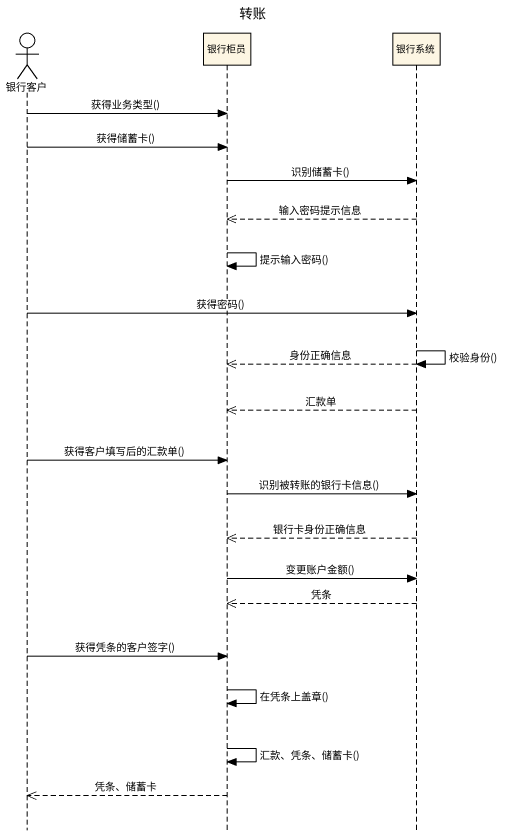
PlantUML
@startuml
title 转账
hide footbox
actor 银行客户
participant 银行柜员
participant 银行系统

银行客户 -> 银行柜员 : 获得业务类型()
银行客户 -> 银行柜员 : 获得储蓄卡()
银行柜员 -> 银行系统 : 识别储蓄卡()
银行系统 -->> 银行柜员 : 输入密码提示信息
银行柜员 -> 银行柜员 : 提示输入密码()
银行客户 -> 银行系统 : 获得密码()
银行系统 -> 银行系统 : 校验身份()
银行系统 -->> 银行柜员 : 身份正确信息
银行系统 -->> 银行柜员 : 汇款单
银行客户 -> 银行柜员 : 获得客户填写后的汇款单()
银行柜员 -> 银行系统 : 识别被转账的银行卡信息()
银行系统 -->> 银行柜员 : 银行卡身份正确信息
银行柜员 -> 银行系统 : 变更账户金额()
银行系统 -->> 银行柜员 : 凭条
银行客户 -> 银行柜员 : 获得凭条的客户签字()
银行柜员 -> 银行柜员 : 在凭条上盖章()
银行柜员 -> 银行柜员 : 汇款、凭条、储蓄卡()
银行柜员 -->> 银行客户 : 凭条、储蓄卡
@enduml
